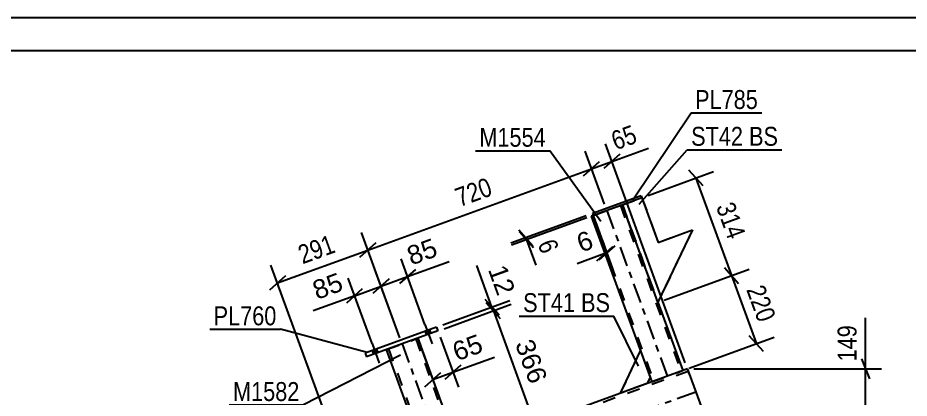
# Model space of a CAD drawing. Header units: millimetres. Extents: x 0 to 841, y 0 to 594.
# Drawn here: x 263.4 to 398.3, y 536.4 to 594 of the extents above; entities that cross this region are included whole.
import ezdxf

# ---------------------------------------------------------------- set-up
doc = ezdxf.new("R2010")
doc.units = ezdxf.units.MM
doc.linetypes.add('DXK_LINE_DOT2', pattern=[3.9198, 1.9599, -1.9599])
doc.linetypes.add('DXK_LINE_DOT3', pattern=[5.9187, 2.979, -0.9799, 0.9799, -0.9799])
doc.styles.add('Arial', font='arial.ttf', dxfattribs={"height": 0.2})
doc.styles.add('Arial Narrow', font='ARIALN.TTF', dxfattribs={"height": 0.2})

# ---------------------------------------------------------------- blocks, each defined once
blk = doc.blocks.new('Unknown-814407374-1129')
at = {"color": 5, "linetype": 'Continuous'}
for p, q in [((841, 594), (0, 594)), ((836, 589), (5, 589))]:
    blk.add_line(p, q, dxfattribs=at)
blk = doc.blocks.new('Part-814407374-4834 - 4824')
at = {"color": 7, "linetype": 'DXK_LINE_DOT2'}
blk.add_line((354.88, 565.68), (357.84, 566.76), dxfattribs=at)
at = {"color": 2, "linetype": 'Continuous'}
for p, q in [((357.84, 566.76), (360.3, 560)), ((360.25, 550.93), (354.88, 565.68)), ((365.47, 561.88), (360.25, 550.93)), ((360.3, 560), (365.47, 561.88))]:
    blk.add_line(p, q, dxfattribs=at)
blk = doc.blocks.new('Part-814407374-4835 - 4824')
at = {"color": 7, "linetype": 'DXK_LINE_DOT2'}
for p, q in [((354.88, 565.68), (357.84, 566.76)), ((357.84, 566.76), (360.3, 560)), ((360.25, 550.93), (354.88, 565.68)), ((365.47, 561.88), (360.25, 550.93)), ((360.3, 560), (365.47, 561.88))]:
    blk.add_line(p, q, dxfattribs=at)
blk = doc.blocks.new('Part-814407374-4871 - 4824')
at = {"color": 2, "linetype": 'Continuous'}
for p, q in [((364.71, 540.86), (329.61, 528.08)), ((364.99, 540.11), (364.71, 540.86)), ((364.99, 540.11), (367.28, 533.81)), ((367.28, 533.81), (338.23, 523.24))]:
    blk.add_line(p, q, dxfattribs=at)
at = {"color": 7, "linetype": 'DXK_LINE_DOT2'}
for p, q in [((364.73, 540.8), (364.99, 540.11)), ((364.85, 540.48), (330.78, 528.08)), ((364.86, 540.45), (364.85, 540.48)), ((367.14, 534.18), (338.23, 523.66)), ((329.61, 528.08), (329.61, 528.08)), ((329.78, 528.08), (329.61, 528.08)), ((337.03, 528.08), (329.78, 528.08)), ((337.03, 528.08), (337.49, 527.99)), ((337.49, 527.99), (337.03, 528.08)), ((337.03, 528.08), (337.49, 527.99)), ((337.49, 527.99), (337.03, 528.08)), ((338.14, 527.34), (338.23, 526.88)), ((338.23, 526.88), (338.14, 527.34)), ((338.14, 527.34), (338.23, 526.88)), ((338.23, 526.88), (338.14, 527.34)), ((338.23, 526.88), (338.23, 523.24))]:
    blk.add_line(p, q, dxfattribs=at)
at = {"color": 7, "linetype": 'DXK_LINE_DOT3'}
blk.add_line((365.99, 537.33), (330.89, 524.56), dxfattribs=at)
at = {"color": 7, "linetype": 'DXK_LINE_DOT2'}
blk.add_arc((337.03, 526.88), 1.2, 22.5, 67.5, dxfattribs=at)
blk.add_arc((337.03, 526.88), 1.2, 22.5, 67.5, dxfattribs=at)
blk.add_arc((337.03, 526.88), 1.2, 22.5, 67.5, dxfattribs=at)
blk.add_arc((337.03, 526.88), 1.2, 22.5, 67.5, dxfattribs=at)
blk = doc.blocks.new('Part-814407374-4857 - 4824')
at = {"color": 7, "linetype": 'DXK_LINE_DOT2'}
for p, q in [((354.62, 537.18), (357.61, 543.59)), ((357.61, 543.59), (359.06, 539.6)), ((359.06, 539.6), (358.61, 538.64)), ((358.61, 538.64), (354.62, 537.18))]:
    blk.add_line(p, q, dxfattribs=at)
blk = doc.blocks.new('Part-814407374-4951 - 4824')
at = {"color": 2, "linetype": 'Continuous'}
for p, q in [((354.62, 537.18), (357.61, 543.59)), ((357.61, 543.59), (359.06, 539.6)), ((359.06, 539.6), (358.61, 538.64)), ((358.61, 538.64), (354.62, 537.18))]:
    blk.add_line(p, q, dxfattribs=at)
blk = doc.blocks.new('Part-814407374-4965 - 4824')
at = {"color": 2, "linetype": 'Continuous'}
for p, q in [((354.79, 565.65), (350.22, 563.99)), ((350.22, 563.99), (350.18, 563.97)), ((350.18, 563.97), (359.32, 538.89)), ((360.25, 550.93), (364.02, 540.6))]:
    blk.add_line(p, q, dxfattribs=at)
at = {"color": 7, "linetype": 'DXK_LINE_DOT2'}
for p, q in [((354.59, 565.58), (363.74, 540.49)), ((354.83, 565.67), (354.79, 565.65)), ((354.83, 565.67), (354.79, 565.65)), ((354.88, 565.68), (354.83, 565.67)), ((354.83, 565.67), (354.88, 565.68)), ((354.88, 565.68), (360.25, 550.93)), ((350.46, 564.07), (350.48, 564.08)), ((350.46, 564.07), (359.6, 538.99)), ((359.32, 538.88), (364.02, 540.6)), ((364.02, 540.6), (364.02, 540.6)), ((364.02, 540.6), (364.02, 540.6)), ((359.32, 538.89), (359.32, 538.88))]:
    blk.add_line(p, q, dxfattribs=at)
at = {"color": 7, "linetype": 'DXK_LINE_DOT3'}
blk.add_line((352.53, 564.83), (361.67, 539.74), dxfattribs=at)
blk = doc.blocks.new('Part-814407374-4970 - 4824')
at = {"color": 7, "linetype": 'DXK_LINE_DOT2'}
for p, q in [((319.22, 543.77), (323.92, 545.48)), ((323.64, 545.38), (329.9, 528.19)), ((319.5, 543.87), (325.77, 526.68)), ((326.05, 526.78), (328.23, 527.58)), ((328.57, 527.7), (329.25, 527.95)), ((328.57, 527.7), (329.25, 527.95)), ((329.43, 528.08), (329.61, 528.08)), ((329.62, 528.08), (329.61, 528.08)), ((329.61, 528.08), (329.62, 528.08)), ((329.62, 528.08), (329.61, 528.08)), ((329.61, 528.08), (329.62, 528.08)), ((329.62, 528.08), (330.18, 528.29)), ((325.49, 526.58), (326.05, 526.78)), ((325.49, 526.58), (325.49, 526.58)), ((325.49, 526.58), (325.49, 526.58))]:
    blk.add_line(p, q, dxfattribs=at)
at = {"color": 2, "linetype": 'Continuous'}
for p, q in [((323.92, 545.48), (330.18, 528.29)), ((325.49, 526.58), (319.22, 543.77)), ((328.23, 527.58), (328.23, 528.08)), ((328.23, 528.08), (329.43, 528.08)), ((328.57, 527.7), (328.23, 527.58)), ((328.23, 527.58), (328.57, 527.7))]:
    blk.add_line(p, q, dxfattribs=at)
at = {"color": 7, "linetype": 'DXK_LINE_DOT3'}
blk.add_line((321.57, 544.63), (327.83, 527.43), dxfattribs=at)
blk = doc.blocks.new('Part-814407374-4983 - 4824')
at = {"color": 2, "linetype": 'Continuous'}
for p, q in [((326.77, 547.16), (315.96, 543.22)), ((326.97, 546.6), (316.17, 542.66)), ((326.77, 547.16), (326.97, 546.6)), ((315.96, 543.22), (316.17, 542.66))]:
    blk.add_line(p, q, dxfattribs=at)
blk = doc.blocks.new('Bolt-814407374-4984 - 4824')
at = {"linetype": 'Continuous'}
for points in [[(325.69, 546.77), (325.03, 546.53), (325.24, 545.96), (325.89, 546.2)], [(325.69, 546.77), (325.03, 546.53), (325.24, 545.96), (325.89, 546.2)], [(317.7, 543.86), (317.04, 543.62), (317.25, 543.05), (317.91, 543.29)], [(317.7, 543.86), (317.04, 543.62), (317.25, 543.05), (317.91, 543.29)]]:
    blk.add_hatch(color=1, dxfattribs=at).paths.add_polyline_path(points)
at = {"color": 1, "linetype": 'Continuous'}
for p, q in [((325.02, 547.59), (326.09, 544.63)), ((325.02, 547.59), (326.09, 544.63)), ((325.03, 546.53), (325.24, 545.96)), ((325.03, 546.53), (325.24, 545.96)), ((325.69, 546.77), (325.89, 546.2)), ((325.69, 546.77), (325.89, 546.2)), ((317.03, 544.68), (318.11, 541.72)), ((317.03, 544.68), (318.11, 541.72)), ((317.04, 543.62), (317.25, 543.05)), ((317.04, 543.62), (317.25, 543.05)), ((317.7, 543.86), (317.91, 543.29)), ((317.7, 543.86), (317.91, 543.29))]:
    blk.add_line(p, q, dxfattribs=at)
blk = doc.blocks.new('Part-814407374-4989 - 4824')
at = {"color": 2, "linetype": 'Continuous'}
for p, q in [((357.73, 567.04), (350.36, 564.36)), ((357.84, 566.76), (354.79, 565.65)), ((357.73, 567.04), (357.84, 566.76)), ((350.36, 564.36), (350.46, 564.07))]:
    blk.add_line(p, q, dxfattribs=at)
at = {"color": 7, "linetype": 'DXK_LINE_DOT2'}
blk.add_line((350.46, 564.07), (354.79, 565.65), dxfattribs=at)
blk = doc.blocks.new('StraightDimension-814407374-14288 - 4824')
at = {"color": 7, "linetype": 'Continuous'}
for p, q in [((321.23, 545.57), (315.42, 561.52)), ((315.19, 557.77), (317.6, 559.92)), ((302.7, 553.86), (316.4, 558.84)), ((313.8, 523.39), (301.73, 556.54)), ((303.91, 554.94), (301.5, 552.78))]:
    blk.add_line(p, q, dxfattribs=at)
at = {"color": 0}
blk.add_wipeout([(312.43, 558.2), (311, 562.15), (304.72, 559.86), (306.15, 555.91)], dxfattribs=at)
at = {"color": 3, "style": 'Arial Narrow'}
blk.add_text('291', height=2.863, rotation=20.002, dxfattribs=at).set_placement((306.51, 556.68))
blk = doc.blocks.new('StraightDimension-814407374-5191 - 4824')
at = {"color": 7, "linetype": 'Continuous'}
for p, q in [((350.52, 563.03), (353.06, 556.06)), ((350.8, 563.13), (353.34, 556.16)), ((351.04, 557.23), (353.44, 559.39)), ((353.73, 559.49), (351.32, 557.34)), ((352.24, 558.31), (352.52, 558.41))]:
    blk.add_line(p, q, dxfattribs=at)
at = {"color": 0}
blk.add_wipeout([(351.49, 558.84), (350.05, 562.78), (346.84, 561.61), (348.27, 557.66)], dxfattribs=at)
at = {"color": 7, "linetype": 'Continuous'}
blk.add_line((352.24, 558.31), (348.04, 556.78), dxfattribs=at)
blk.add_line((352.24, 558.31), (348.04, 556.78), dxfattribs=at)
at = {"color": 3, "style": 'Arial'}
blk.add_text('6', height=2.87, rotation=20.0249, dxfattribs=at).set_placement((348.63, 558.43))
blk = doc.blocks.new('StraightDimension-814407374-5203 - 4824')
at = {"color": 7, "linetype": 'Continuous'}
for p, q in [((327.32, 545.66), (330.08, 538.07)), ((324.26, 544.54), (327.02, 536.96)), ((330.46, 541.41), (328.05, 539.25)), ((325, 538.14), (327.41, 540.29)), ((326.2, 539.22), (329.26, 540.33))]:
    blk.add_line(p, q, dxfattribs=at)
at = {"color": 0}
blk.add_wipeout([(334.8, 543.15), (333.36, 547.09), (328.05, 545.16), (329.49, 541.21)], dxfattribs=at)
at = {"color": 7, "linetype": 'Continuous'}
blk.add_line((329.26, 540.33), (335.55, 542.62), dxfattribs=at)
blk.add_line((329.26, 540.33), (335.55, 542.62), dxfattribs=at)
at = {"color": 3, "style": 'Arial'}
blk.add_text('65', height=2.865, rotation=20.0191, dxfattribs=at).set_placement((329.85, 541.98))
blk = doc.blocks.new('StraightDimension-814407374-5215 - 4824')
at = {"color": 7, "linetype": 'Continuous'}
for p, q in [((321.23, 545.57), (317.41, 556.06)), ((317.03, 544.68), (313.41, 554.61)), ((319.59, 554.46), (317.18, 552.3)), ((313.18, 550.85), (315.59, 553)), ((314.39, 551.93), (318.38, 553.38))]:
    blk.add_line(p, q, dxfattribs=at)
at = {"color": 0}
blk.add_wipeout([(313.64, 552.45), (312.2, 556.4), (306.89, 554.47), (308.33, 550.52)], dxfattribs=at)
at = {"color": 7, "linetype": 'Continuous'}
blk.add_line((314.39, 551.93), (308.1, 549.63), dxfattribs=at)
blk.add_line((314.39, 551.93), (308.1, 549.63), dxfattribs=at)
at = {"color": 3, "style": 'Arial'}
blk.add_text('85', height=2.865, rotation=20.0191, dxfattribs=at).set_placement((308.69, 551.29))
blk = doc.blocks.new('StraightDimension-814407374-5223 - 4824')
at = {"color": 7, "linetype": 'Continuous'}
for p, q in [((325.02, 547.59), (321.4, 557.51)), ((321.23, 545.57), (317.41, 556.06)), ((323.58, 555.91), (321.17, 553.76)), ((317.18, 552.3), (319.59, 554.46)), ((318.38, 553.38), (322.37, 554.84))]:
    blk.add_line(p, q, dxfattribs=at)
at = {"color": 0}
blk.add_wipeout([(327.92, 557.65), (326.48, 561.6), (321.17, 559.67), (322.61, 555.72)], dxfattribs=at)
at = {"color": 7, "linetype": 'Continuous'}
blk.add_line((322.37, 554.84), (328.67, 557.13), dxfattribs=at)
blk.add_line((322.37, 554.84), (328.67, 557.13), dxfattribs=at)
at = {"color": 3, "style": 'Arial'}
blk.add_text('85', height=2.865, rotation=20.0191, dxfattribs=at).set_placement((322.97, 556.49))
blk = doc.blocks.new('StraightDimension-814407374-5233 - 4824')
at = {"color": 7, "linetype": 'Continuous'}
for p, q in [((334.09, 551.42), (336.24, 549.01)), ((327.71, 547.5), (337.84, 551.19)), ((327.91, 546.94), (338.05, 550.63)), ((336.44, 548.45), (334.29, 550.86)), ((335.16, 550.22), (335.37, 549.65))]:
    blk.add_line(p, q, dxfattribs=at)
at = {"color": 0}
blk.add_wipeout([(335.69, 550.97), (339.63, 552.41), (337.7, 557.71), (333.75, 556.27)], dxfattribs=at)
at = {"color": 7, "linetype": 'Continuous'}
blk.add_line((335.16, 550.22), (332.87, 556.51), dxfattribs=at)
blk.add_line((335.16, 550.22), (332.87, 556.51), dxfattribs=at)
at = {"color": 3, "style": 'Arial'}
blk.add_text('12', height=2.865, rotation=-69.9811, dxfattribs=at).set_placement((334.52, 555.92))
blk = doc.blocks.new('StraightDimension-814407374-5239 - 4824')
at = {"color": 7, "linetype": 'Continuous'}
for p, q in [((327.91, 546.94), (338.05, 550.63)), ((336.44, 548.45), (334.29, 550.86)), ((335.37, 549.65), (341.63, 532.46)), ((331.12, 528.63), (344.31, 533.44)), ((340.55, 533.66), (342.71, 531.26))]:
    blk.add_line(p, q, dxfattribs=at)
at = {"color": 0}
blk.add_wipeout([(340.55, 537.62), (344.5, 539.05), (341.8, 546.45), (337.86, 545.01)], dxfattribs=at)
at = {"color": 3, "style": 'Arial'}
blk.add_text('366', height=2.865, rotation=-69.9811, dxfattribs=at).set_placement((338.63, 544.65))
blk = doc.blocks.new('StraightDimension-814407374-14033 - 4824')
at = {"color": 7, "linetype": 'Continuous'}
for p, q in [((391.65, 540.86), (391.65, 548.59)), ((391.65, 540.86), (391.65, 548.59)), ((391.05, 542.36), (392.25, 539.36)), ((365.71, 540.86), (394.05, 540.86)), ((391.65, 533.4), (391.65, 540.86)), ((392.25, 531.9), (391.05, 534.9)), ((367.16, 533.4), (394.05, 533.4))]:
    blk.add_line(p, q, dxfattribs=at)
at = {"color": 0}
blk.add_wipeout([(390.9, 548.07), (386.7, 548.07), (386.7, 541.38), (390.9, 541.38)], dxfattribs=at)
at = {"color": 3, "style": 'Arial Narrow'}
blk.add_text('149', height=2.863, rotation=90.0002, dxfattribs=at).set_placement((390.3, 541.98))
blk = doc.blocks.new('StraightDimension-814407374-14286 - 4824')
at = {"color": 7, "linetype": 'Continuous'}
for p, q in [((364.37, 541.79), (352.31, 574.94)), ((352.18, 565.77), (349.25, 573.83)), ((354.49, 573.34), (352.08, 571.19)), ((349.02, 570.07), (351.43, 572.23)), ((350.23, 571.15), (353.28, 572.26))]:
    blk.add_line(p, q, dxfattribs=at)
at = {"color": 0}
blk.add_wipeout([(358.08, 574.81), (356.64, 578.75), (352.08, 577.09), (353.52, 573.15)], dxfattribs=at)
at = {"color": 7, "linetype": 'Continuous'}
blk.add_line((353.28, 572.26), (358.83, 574.28), dxfattribs=at)
blk.add_line((353.28, 572.26), (358.83, 574.28), dxfattribs=at)
at = {"color": 3, "style": 'Arial Narrow'}
blk.add_text('65', height=2.863, rotation=20.002, dxfattribs=at).set_placement((353.88, 573.92))
blk = doc.blocks.new('StraightDimension-814407374-14287 - 4824')
at = {"color": 7, "linetype": 'Continuous'}
for p, q in [((352.18, 565.77), (349.25, 573.83)), ((349.02, 570.08), (351.43, 572.23)), ((316.4, 558.84), (350.22, 571.15)), ((321.23, 545.57), (315.42, 561.52)), ((317.6, 559.92), (315.19, 557.77))]:
    blk.add_line(p, q, dxfattribs=at)
at = {"color": 0}
blk.add_wipeout([(336.19, 566.85), (334.76, 570.79), (328.48, 568.51), (329.91, 564.56)], dxfattribs=at)
at = {"color": 3, "style": 'Arial Narrow'}
blk.add_text('720', height=2.863, rotation=20.002, dxfattribs=at).set_placement((330.27, 565.33))
blk = doc.blocks.new('StraightDimension-814407374-14361 - 4824')
at = {"color": 7, "linetype": 'Continuous'}
for p, q in [((361.19, 551.27), (374.06, 555.97)), ((370.31, 556.19), (372.46, 553.79)), ((371.38, 554.99), (375.15, 544.66)), ((364.96, 540.95), (377.83, 545.64)), ((376.22, 543.46), (374.07, 545.86))]:
    blk.add_line(p, q, dxfattribs=at)
at = {"color": 0}
blk.add_wipeout([(375.11, 546.94), (379.06, 548.38), (376.77, 554.66), (372.83, 553.22)], dxfattribs=at)
at = {"color": 3, "style": 'Arial Narrow'}
blk.add_text('220', height=2.863, rotation=-69.9753, dxfattribs=at).set_placement((373.59, 552.86))
blk = doc.blocks.new('StraightDimension-814407374-14362 - 4824')
at = {"color": 7, "linetype": 'Continuous'}
for p, q in [((358.78, 567.1), (368.68, 570.72)), ((367.08, 568.54), (364.93, 570.94)), ((366.01, 569.74), (371.38, 554.99)), ((361.19, 551.27), (374.06, 555.97)), ((370.31, 556.19), (372.46, 553.79))]:
    blk.add_line(p, q, dxfattribs=at)
at = {"color": 0}
blk.add_wipeout([(370.54, 559.48), (374.49, 560.92), (372.2, 567.2), (368.26, 565.76)], dxfattribs=at)
at = {"color": 3, "style": 'Arial Narrow'}
blk.add_text('314', height=2.863, rotation=-69.9753, dxfattribs=at).set_placement((369.02, 565.4))
blk = doc.blocks.new('StraightDimension-814407374-21177 - 4824')
at = {"color": 7, "linetype": 'Continuous'}
for p, q in [((349.42, 564.01), (338.02, 559.86)), ((349.52, 563.73), (338.12, 559.58)), ((339.2, 561.88), (341.35, 559.48)), ((341.45, 559.19), (339.3, 561.6)), ((340.27, 560.68), (340.38, 560.4))]:
    blk.add_line(p, q, dxfattribs=at)
at = {"color": 0}
blk.add_wipeout([(342.3, 557.32), (346.24, 558.75), (345.21, 561.6), (341.26, 560.16)], dxfattribs=at)
at = {"color": 7, "linetype": 'Continuous'}
blk.add_line((340.38, 560.4), (341.77, 556.57), dxfattribs=at)
blk.add_line((340.38, 560.4), (341.77, 556.57), dxfattribs=at)
at = {"color": 3, "style": 'Arial Narrow'}
blk.add_text('6', height=2.86, rotation=-69.9753, dxfattribs=at).set_placement((342.03, 559.8))
blk = doc.blocks.new('Mark-814407374-4961 - 4824')
at = {"color": 0}
blk.add_wipeout([(343.31, 574.48), (343.31, 577.48), (333.25, 577.48), (333.25, 574.48)], dxfattribs=at)
blk.add_wipeout([(343.31, 574.48), (343.31, 577.48), (333.25, 577.48), (333.25, 574.48)], dxfattribs=at)
at = {"color": 30, "linetype": 'Continuous'}
for p in [(332.65, 573.88), (351.64, 563.14)]:
    blk.add_line(p, (343.91, 573.88), dxfattribs=at)
at = {"color": 3, "style": 'Arial Narrow'}
blk.add_text('M1554', height=2.863, dxfattribs=at).set_placement((333.25, 574.48))
blk = doc.blocks.new('Mark-814407374-4979 - 4824')
at = {"color": 0}
blk.add_wipeout([(302.57, 547.45), (302.57, 550.45), (293.06, 550.45), (293.06, 547.45)], dxfattribs=at)
blk.add_wipeout([(302.57, 547.45), (302.57, 550.45), (293.06, 550.45), (293.06, 547.45)], dxfattribs=at)
at = {"color": 30, "linetype": 'Continuous'}
for p in [(292.46, 546.85), (316.27, 543.34)]:
    blk.add_line(p, (303.17, 546.85), dxfattribs=at)
at = {"color": 3, "style": 'Arial Narrow'}
blk.add_text('PL760', height=2.863, dxfattribs=at).set_placement((293.06, 547.45))
blk = doc.blocks.new('Mark-814407374-4966 - 4824')
at = {"color": 0}
blk.add_wipeout([(306.04, 535.99), (306.04, 538.99), (295.99, 538.99), (295.99, 535.99)], dxfattribs=at)
blk.add_wipeout([(306.04, 535.99), (306.04, 538.99), (295.99, 538.99), (295.99, 535.99)], dxfattribs=at)
at = {"color": 30, "linetype": 'Continuous'}
for p in [(321.3, 542.92), (295.39, 535.39)]:
    blk.add_line(p, (306.64, 535.39), dxfattribs=at)
at = {"color": 3, "style": 'Arial Narrow'}
blk.add_text('M1582', height=2.863, dxfattribs=at).set_placement((295.99, 535.99))
blk = doc.blocks.new('Mark-814407374-4985 - 4824')
at = {"color": 0}
blk.add_wipeout([(375.38, 580.2), (375.38, 583.2), (365.88, 583.2), (365.88, 580.2)], dxfattribs=at)
blk.add_wipeout([(375.38, 580.2), (375.38, 583.2), (365.88, 583.2), (365.88, 580.2)], dxfattribs=at)
at = {"color": 30, "linetype": 'Continuous'}
for p, q in [((356.48, 566.42), (365.28, 579.6)), ((365.28, 579.6), (375.98, 579.6))]:
    blk.add_line(p, q, dxfattribs=at)
at = {"color": 3, "style": 'Arial Narrow'}
blk.add_text('PL785', height=2.863, dxfattribs=at).set_placement((365.88, 580.2))
blk = doc.blocks.new('MarkSet-814407374-13890 - 4824')
at = {"color": 0}
for points in [[(347.73, 549.45), (347.73, 552.45), (339.87, 552.45), (339.87, 549.45)], [(353.01, 549.45), (353.01, 552.45), (348.63, 552.45), (348.63, 549.45)]]:
    blk.add_wipeout(points, dxfattribs=at)
for points in [[(347.73, 549.45), (347.73, 552.45), (339.87, 552.45), (339.87, 549.45)], [(353.01, 549.45), (353.01, 552.45), (348.63, 552.45), (348.63, 549.45)]]:
    blk.add_wipeout(points, dxfattribs=at)
at = {"color": 30, "linetype": 'Continuous'}
for p in [(339.27, 548.85), (357.31, 541.28)]:
    blk.add_line(p, (353.61, 548.85), dxfattribs=at)
at = {"color": 3, "style": 'Arial Narrow'}
for s, p in [('ST41', (339.87, 549.45)), ('BS', (348.63, 549.45))]:
    blk.add_text(s, height=2.863, dxfattribs=at).set_placement(p)
blk = doc.blocks.new('MarkSet-814407374-13972 - 4824')
at = {"color": 0}
for points in [[(373.14, 574.63), (373.14, 577.63), (365.28, 577.63), (365.28, 574.63)], [(378.42, 574.63), (378.42, 577.63), (374.04, 577.63), (374.04, 574.63)]]:
    blk.add_wipeout(points, dxfattribs=at)
for points in [[(373.14, 574.63), (373.14, 577.63), (365.28, 577.63), (365.28, 574.63)], [(378.42, 574.63), (378.42, 577.63), (374.04, 577.63), (374.04, 574.63)]]:
    blk.add_wipeout(points, dxfattribs=at)
at = {"color": 30, "linetype": 'Continuous'}
for p, q in [((357.4, 565.78), (364.68, 574.03)), ((364.68, 574.03), (379.02, 574.03))]:
    blk.add_line(p, q, dxfattribs=at)
at = {"color": 3, "style": 'Arial Narrow'}
for s, p in [('ST42', (365.28, 574.63)), ('BS', (374.04, 574.63))]:
    blk.add_text(s, height=2.863, dxfattribs=at).set_placement(p)

msp = doc.modelspace()

# ---------------------------------------------------------------- block references
for name in ['Unknown-814407374-1129', 'Part-814407374-4989 - 4824', 'Part-814407374-4834 - 4824', 'Part-814407374-4835 - 4824', 'Part-814407374-4965 - 4824', 'Bolt-814407374-4984 - 4824', 'Part-814407374-4983 - 4824', 'Part-814407374-4970 - 4824', 'Part-814407374-4857 - 4824', 'Part-814407374-4951 - 4824', 'Part-814407374-4871 - 4824']:
    msp.add_blockref(name, (0, 0))

# ---------------------------------------------------------------- next in the draw order: block references
for name in ['StraightDimension-814407374-5191 - 4824', 'StraightDimension-814407374-14288 - 4824', 'StraightDimension-814407374-14033 - 4824', 'StraightDimension-814407374-5203 - 4824']:
    msp.add_blockref(name, (0, 0))

# ---------------------------------------------------------------- next in the draw order: block references
for name in ['StraightDimension-814407374-14286 - 4824', 'StraightDimension-814407374-5215 - 4824']:
    msp.add_blockref(name, (0, 0))

# ---------------------------------------------------------------- next in the draw order: block references
for name in ['StraightDimension-814407374-5223 - 4824', 'StraightDimension-814407374-14361 - 4824']:
    msp.add_blockref(name, (0, 0))

# ---------------------------------------------------------------- next in the draw order: block references
for name in ['StraightDimension-814407374-14362 - 4824', 'StraightDimension-814407374-5233 - 4824']:
    msp.add_blockref(name, (0, 0))

# ---------------------------------------------------------------- next in the draw order: block references
for name in ['Mark-814407374-4985 - 4824', 'StraightDimension-814407374-5239 - 4824']:
    msp.add_blockref(name, (0, 0))

# ---------------------------------------------------------------- next in the draw order: block references
for name in ['MarkSet-814407374-13972 - 4824', 'StraightDimension-814407374-14287 - 4824']:
    msp.add_blockref(name, (0, 0))

# ---------------------------------------------------------------- next in the draw order: block references
for name in ['StraightDimension-814407374-21177 - 4824', 'MarkSet-814407374-13890 - 4824', 'Mark-814407374-4979 - 4824']:
    msp.add_blockref(name, (0, 0))

# ---------------------------------------------------------------- next in the draw order: block references
for name in ['Mark-814407374-4961 - 4824', 'Mark-814407374-4966 - 4824']:
    msp.add_blockref(name, (0, 0))

doc.saveas('drawing.dxf')
